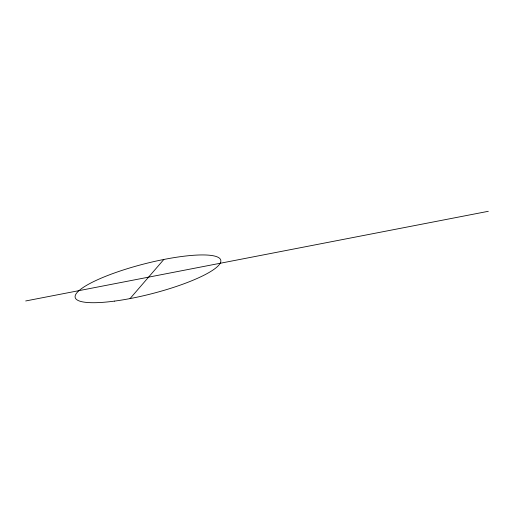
<?xml version="1.0" encoding="UTF-8"?>
<svg xmlns="http://www.w3.org/2000/svg" width="514" height="514" viewBox="0 0 514 514"><rect width="100%" height="100%" fill="white"/><g stroke="black" fill="none" stroke-linecap="round" stroke-linejoin="round"><path stroke-width="0.77" d="M130.055 298.583L163.831 259.474M25.7 300.966L488.3 211.305M114.487 301.114A75.14 15.369 -14.4 0 0 220.776 260.238A75.14 15.369 -14.4 0 0 108.653 275.131A75.14 15.369 -14.4 0 0 114.487 301.114"/></g></svg>
